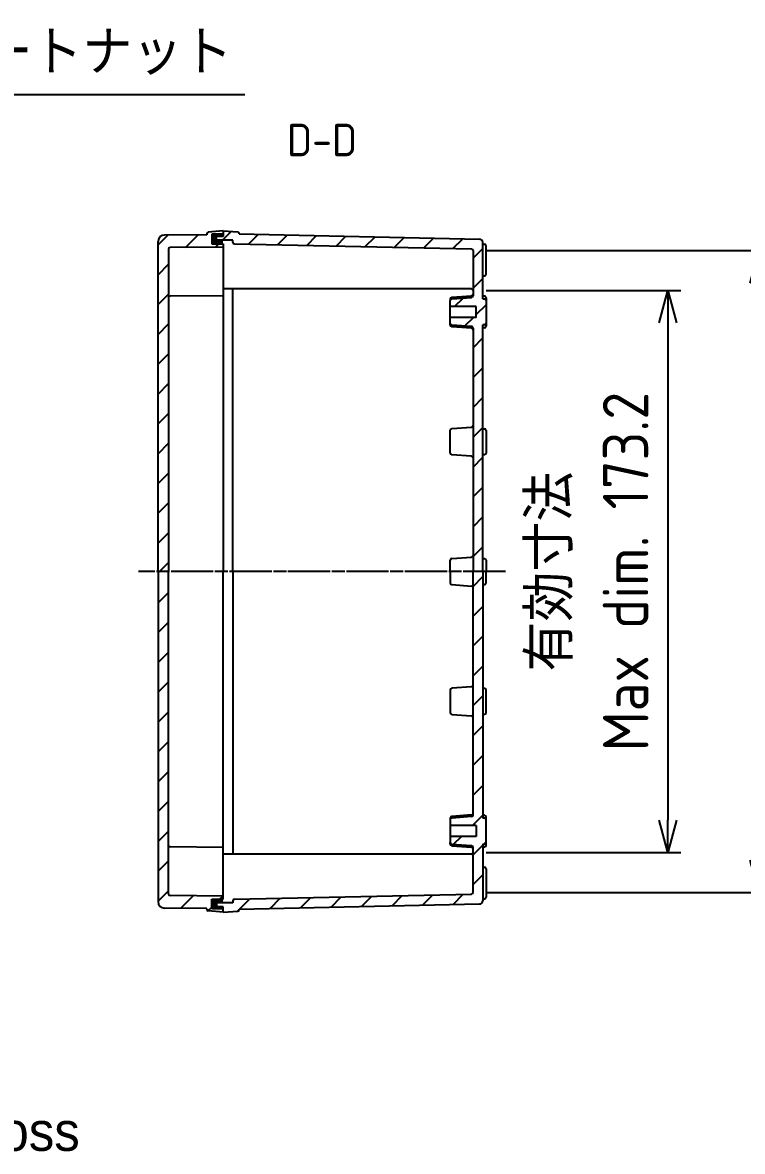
# Model space of a CAD drawing. Header units: millimetres. Extents: x 0 to 3249, y 0 to 1120.
# Drawn here: x 2486.6 to 2708.3, y 381.5 to 729.4 of the extents above; entities that cross this region are included whole.
import ezdxf

# ---------------------------------------------------------------- set-up
doc = ezdxf.new("R2010")
doc.units = ezdxf.units.MM
doc.linetypes.add('AM_ISO08W050', pattern=[18, 12, -1.5, 3, -1.5])
doc.linetypes.add('CENTER', pattern=[2, 1.25, -0.25, 0.25, -0.25])
for name, color, linetype, lineweight in [('AM_10', 7, 'AM_ISO08W050', 50), ('AM_5', 3, 'Continuous', 25), ('AM_7', 4, 'AM_ISO08W050', 25), ('AM_8', 1, 'Continuous', 25), ('ｶﾞｽｹｯﾄ', 5, 'Continuous', 25), ('ﾄｯﾌﾟｶﾊﾞｰ', 7, 'Continuous', 25), ('ﾎﾞﾃﾞｨｰ', 2, 'Continuous', 25)]:
    doc.layers.add(name, color=color, linetype=linetype, lineweight=lineweight)
doc.styles.add('ACISOTS', font='isocp.shx', dxfattribs={"height": 1, "bigfont": 'extfont.shx'})
doc.styles.get("Standard").update_dxf_attribs({"font": 'ISOCP.SHX', "bigfont": 'EXTFONT.SHX'})
doc.styles.add('takachi1', font='MS PGothic.ttf', dxfattribs={"height": 2.5})
doc.dimstyles.new('AM_ISO$0', dxfattribs={"dimtxt": 3.5, "dimasz": 2.5, "dimexe": 1, "dimexo": 1, "dimgap": 1.5, "dimtad": 1, "dimdsep": 46, "dimtxsty": 'STANDARD', "dimblk": 'OPEN30', "dimcen": 0, "dimclrd": 3, "dimclre": 3, "dimclrt": 2, "dimadec": 0, "dimazin": 2, "dimtp": 0.1, "dimtm": 0.1, "dimtfac": 0.71, "dimtmove": 0, "dimatfit": 3, "dimldrblk": 'OPEN30', "dimfxl": 1, "dimlwd": -1, "dimlwe": -1, "dimarcsym": 0})
doc.dimstyles.new('AM_ISO$3', dxfattribs={"dimtxt": 3.5, "dimasz": 2.5, "dimexe": 1, "dimexo": 1, "dimgap": 1.5, "dimtad": 1, "dimtoh": 1, "dimdsep": 46, "dimtxsty": 'STANDARD', "dimblk": 'OPEN30', "dimcen": 0, "dimclrd": 3, "dimclre": 3, "dimclrt": 2, "dimadec": 0, "dimazin": 2, "dimtp": 0.1, "dimtm": 0.1, "dimtfac": 0.71, "dimtofl": 0, "dimtmove": 0, "dimatfit": 0, "dimldrblk": 'OPEN30', "dimfxl": 1, "dimlwd": -1, "dimlwe": -1, "dimarcsym": 0})
pattern_1 = [(45, (-0.3, -20), (-4.596194, 4.596194), [])]

# ---------------------------------------------------------------- blocks, each defined once
blk = doc.blocks.new('_Open30')
at = {"color": 0, "linetype": 'ByBlock', "lineweight": -2}
for p, q in [((-1, 0.268), (0, 0)), ((0, 0), (-1, -0.268)), ((0, 0), (-1, 0))]:
    blk.add_line(p, q, dxfattribs=at)
blk = doc.blocks.new('*D70')
at = {"layer": 'AM_5', "color": 3}
for p, q in [((2629.3, 646.86), (2689.3, 646.86)), ((2685.3, 636.86), (2685.3, 483.66)), ((2629.3, 473.66), (2689.3, 473.66))]:
    blk.add_line(p, q, dxfattribs=at)
at = {"layer": 'Defpoints', "color": 0}
for p in [(2625.3, 646.86), (2625.3, 473.66), (2685.3, 473.66)]:
    blk.add_point(p, dxfattribs=at)
at = {"layer": 'AM_5', "color": 3, "xscale": 10, "yscale": 10, "zscale": 10}
for p, rotation in [((2685.3, 646.86), 90), ((2685.3, 473.66), 270)]:
    blk.add_blockref('_Open30', p, dxfattribs=dict(at, rotation=rotation))
at = {"layer": 'AM_5', "color": 2, "insert": (2660.63, 560.26), "char_height": 14, "attachment_point": 5, "rotation": 90}
blk.add_mtext('有効寸法\\PMax dim. 173.2', dxfattribs=at)
blk = doc.blocks.new('*D71')
at = {"layer": 'AM_5', "color": 3}
for p, q in [((2629.3, 659.18), (2717.3, 659.18)), ((2713.3, 649.18), (2713.3, 471.34)), ((2629.3, 461.34), (2717.3, 461.34))]:
    blk.add_line(p, q, dxfattribs=at)
at = {"layer": 'Defpoints', "color": 0}
for p in [(2625.3, 659.18), (2625.3, 461.34), (2713.3, 461.34)]:
    blk.add_point(p, dxfattribs=at)
at = {"layer": 'AM_5', "color": 3, "xscale": 10, "yscale": 10, "zscale": 10}
for p, rotation in [((2713.3, 659.18), 90), ((2713.3, 461.34), 270)]:
    blk.add_blockref('_Open30', p, dxfattribs=dict(at, rotation=rotation))
at = {"layer": 'AM_5', "color": 2, "insert": (2728.09, 560.26), "char_height": 14, "attachment_point": 5, "rotation": 90}
blk.add_mtext('有効寸法 / Max dim. 197.8', dxfattribs=at)
blk = doc.blocks.new('*S165')
at = {"layer": 'AM_10', "color": 7, "linetype": 'CENTER'}
for p, q in [((2253.3, 685.26), (2253.3, 665.26)), ((2253.3, 435.26), (2253.3, 455.26))]:
    blk.add_line(p, q, dxfattribs=at)
at = {"layer": 'AM_10', "color": 7, "linetype": 'AM_ISO08W050'}
for p, q in [((2263.3, 675.26), (2273.3, 675.26)), ((2263.3, 445.26), (2273.3, 445.26))]:
    blk.add_line(p, q, dxfattribs=at)
at = {"layer": 'AM_10', "color": 1, "linetype": 'CENTER'}
blk.add_line((2253.3, 665.26), (2253.3, 455.26), dxfattribs=at)
at = {"layer": 'AM_10', "color": 7, "linetype": 'Continuous'}
blk.add_trace([(2263.3, 676.58), (2263.3, 673.94), (2253.3, 675.26)], dxfattribs=at)
at = {"layer": 'AM_10', "color": 7, "linetype": 'Continuous', "extrusion": (0, 0, -1)}
blk.add_trace([(-2263.3, 443.94), (-2263.3, 446.58), (-2253.3, 445.26)], dxfattribs=at)
at = {"layer": 'AM_10', "color": 7, "char_height": 10, "attachment_point": 5, "style": 'ACISOTS'}
for s, insert in [('D-D', (2578.8, 693.26)), ('D', (2281.15, 675.26)), ('D', (2281.15, 445.26))]:
    blk.add_mtext(s, dxfattribs=dict(at, insert=insert))
blk = doc.blocks.new('*D73')
at = {"layer": 'AM_5', "color": 3}
for p, q in [((2348.86, 650.89), (2378.41, 707.26)), ((2378.41, 707.26), (2554.98, 707.26))]:
    blk.add_line(p, q, dxfattribs=at)
at = {"layer": 'Defpoints', "color": 0}
for p in [(2344.22, 642.03), (2342.36, 638.49)]:
    blk.add_point(p, dxfattribs=at)
at = {"layer": 'AM_5', "color": 3, "xscale": 10, "yscale": 10, "zscale": 10, "rotation": 242.3384065865702}
blk.add_blockref('_Open30', (2344.22, 642.03), dxfattribs=at)
at = {"layer": 'AM_5', "color": 2, "insert": (2469.69, 720.26), "char_height": 14, "attachment_point": 5}
blk.add_mtext('4-M4インサートナット', dxfattribs=at)
blk = doc.blocks.new('*S166')
at = {"layer": 'AM_10', "color": 7, "linetype": 'CENTER'}
for p, q in [((2253.3, 685.26), (2253.3, 665.26)), ((2253.3, 435.26), (2253.3, 455.26))]:
    blk.add_line(p, q, dxfattribs=at)
at = {"layer": 'AM_10', "color": 7, "linetype": 'AM_ISO08W050'}
for p, q in [((2263.3, 675.26), (2273.3, 675.26)), ((2263.3, 445.26), (2273.3, 445.26))]:
    blk.add_line(p, q, dxfattribs=at)
at = {"layer": 'AM_10', "color": 1, "linetype": 'CENTER'}
blk.add_line((2253.3, 665.26), (2253.3, 455.26), dxfattribs=at)
at = {"layer": 'AM_10', "color": 7, "linetype": 'Continuous'}
blk.add_trace([(2263.3, 676.58), (2263.3, 673.94), (2253.3, 675.26)], dxfattribs=at)
at = {"layer": 'AM_10', "color": 7, "linetype": 'Continuous', "extrusion": (0, 0, -1)}
blk.add_trace([(-2263.3, 443.94), (-2263.3, 446.58), (-2253.3, 445.26)], dxfattribs=at)
at = {"layer": 'AM_10', "color": 7, "char_height": 10, "attachment_point": 5, "style": 'ACISOTS'}
for s, insert in [('D-D', (2578.8, 693.26)), ('D', (2281.15, 675.26)), ('D', (2281.15, 445.26))]:
    blk.add_mtext(s, dxfattribs=dict(at, insert=insert))

msp = doc.modelspace()

# ---------------------------------------------------------------- hatches: boundary and pattern name
at = {"layer": 'AM_8'}
h = msp.add_hatch(dxfattribs=at)
h.set_pattern_fill('_U', color=256, scale=6.5, angle=45, style=0, pattern_type=0)
h.set_pattern_definition(pattern_1)
edge = h.paths.add_edge_path()
edge.add_line((2531.5, 560.259), (2528.3, 560.259))
edge.add_line((2528.3, 560.259), (2528.3, 661.96))
edge.add_arc((2530.3, 661.96), 2, 90.43387, 180, ccw=False)
edge.add_line((2530.285, 663.96), (2543.3, 664.059))
edge.add_line((2543.3, 664.059), (2543.3, 664.357))
edge.add_arc((2543.8, 664.357), 0.5, 95.07961, 180, ccw=False)
edge.add_line((2543.756, 664.855), (2548.3, 665.259))
edge.add_line((2548.3, 665.259), (2548.3, 664.259))
edge.add_line((2548.3, 664.259), (2544.8, 664.259))
edge.add_line((2544.8, 664.259), (2544.8, 661.259))
edge.add_line((2544.8, 661.259), (2548.3, 661.259))
edge.add_line((2548.3, 661.259), (2548.3, 660.259))
edge.add_line((2548.3, 660.259), (2531.996, 660.135))
edge.add_arc((2532, 659.635), 0.5, 90.43387, 180)
edge.add_line((2531.5, 659.635), (2531.5, 560.259))
h = msp.add_hatch(dxfattribs=at)
h.set_pattern_fill('_U', color=256, scale=6.5, angle=45, style=0, pattern_type=0)
h.set_pattern_definition(pattern_1)
edge = h.paths.add_edge_path()
edge.add_line((2625.3, 560.259), (2625.3, 635.293))
edge.add_arc((2624.8, 635.293), 0.5, 360, 445.91438)
edge.add_line((2624.836, 635.792), (2618.764, 636.225))
edge.add_arc((2618.8, 636.724), 0.5, 180, 265.91438, ccw=False)
edge.add_line((2618.3, 636.724), (2618.3, 638.559))
edge.add_line((2618.3, 638.559), (2626.3, 638.559))
edge.add_line((2626.3, 638.559), (2626.3, 641.959))
edge.add_line((2626.3, 641.959), (2618.3, 641.959))
edge.add_line((2618.3, 641.959), (2618.3, 643.793))
edge.add_arc((2618.8, 643.793), 0.5, 94.08562, 180, ccw=False)
edge.add_line((2618.764, 644.292), (2624.836, 644.725))
edge.add_arc((2624.8, 645.224), 0.5, 274.08562, 360)
edge.add_line((2625.3, 645.224), (2625.3, 659.18))
edge.add_arc((2624.8, 659.18), 0.5, 0, 88.76137)
edge.add_line((2624.811, 659.68), (2551.789, 661.259))
edge.add_arc((2551.8, 661.759), 0.5, 180, 268.76137, ccw=False)
edge.add_line((2551.3, 661.759), (2551.3, 662.359))
edge.add_line((2551.3, 662.359), (2546.3, 662.359))
edge.add_line((2546.3, 662.359), (2546.3, 663.559))
edge.add_line((2546.3, 663.559), (2548.3, 663.559))
edge.add_line((2548.3, 663.559), (2548.3, 665.259))
edge.add_line((2548.3, 665.259), (2552.833, 664.956))
edge.add_arc((2552.8, 664.457), 0.5, 0, 86.18593, ccw=False)
edge.add_line((2553.3, 664.457), (2553.3, 664.309))
edge.add_line((2553.3, 664.309), (2627.322, 662.708))
edge.add_arc((2627.3, 661.708), 1, 0, 88.76137, ccw=False)
edge.add_line((2628.3, 661.708), (2628.3, 644.259))
edge.add_line((2628.3, 644.259), (2628.8, 644.259))
edge.add_arc((2628.8, 643.759), 0.5, 0, 90, ccw=False)
edge.add_line((2629.3, 643.759), (2629.3, 636.759))
edge.add_arc((2628.8, 636.759), 0.5, -90, 0, ccw=False)
edge.add_line((2628.8, 636.259), (2628.3, 636.259))
edge.add_line((2628.3, 636.259), (2628.3, 560.259))
edge.add_line((2628.3, 560.259), (2625.3, 560.259))
h = msp.add_hatch(dxfattribs=at)
h.set_pattern_fill('_U', color=256, scale=6.5, angle=45, style=0, pattern_type=0)
h.set_pattern_definition(pattern_1)
edge = h.paths.add_edge_path()
edge.add_line((2531.5, 560.259), (2528.3, 560.259))
edge.add_line((2528.3, 560.259), (2528.3, 458.557))
edge.add_arc((2530.3, 458.557), 2, 180, 269.56613)
edge.add_line((2530.285, 456.557), (2543.3, 456.459))
edge.add_line((2543.3, 456.459), (2543.3, 456.161))
edge.add_arc((2543.8, 456.161), 0.5, 180, 264.92039)
edge.add_line((2543.756, 455.663), (2548.3, 455.259))
edge.add_line((2548.3, 455.259), (2548.3, 456.259))
edge.add_line((2548.3, 456.259), (2544.8, 456.259))
edge.add_line((2544.8, 456.259), (2544.8, 459.259))
edge.add_line((2544.8, 459.259), (2548.3, 459.259))
edge.add_line((2548.3, 459.259), (2548.3, 460.259))
edge.add_line((2548.3, 460.259), (2531.996, 460.382))
edge.add_arc((2532, 460.882), 0.5, 180, 269.56613, ccw=False)
edge.add_line((2531.5, 460.882), (2531.5, 560.259))
h = msp.add_hatch(dxfattribs=at)
h.set_pattern_fill('_U', color=256, scale=6.5, angle=45, style=0, pattern_type=0)
h.set_pattern_definition(pattern_1)
edge = h.paths.add_edge_path()
edge.add_line((2625.3, 560.259), (2625.3, 485.224))
edge.add_arc((2624.8, 485.224), 0.5, -85.91438, 0, ccw=False)
edge.add_line((2624.836, 484.725), (2618.764, 484.292))
edge.add_arc((2618.8, 483.793), 0.5, 94.08562, 180)
edge.add_line((2618.3, 483.793), (2618.3, 481.959))
edge.add_line((2618.3, 481.959), (2626.3, 481.959))
edge.add_line((2626.3, 481.959), (2626.3, 478.559))
edge.add_line((2626.3, 478.559), (2618.3, 478.559))
edge.add_line((2618.3, 478.559), (2618.3, 476.724))
edge.add_arc((2618.8, 476.724), 0.5, 180, 265.91438)
edge.add_line((2618.764, 476.225), (2624.836, 475.792))
edge.add_arc((2624.8, 475.293), 0.5, 0, 85.91438, ccw=False)
edge.add_line((2625.3, 475.293), (2625.3, 461.337))
edge.add_arc((2624.8, 461.337), 0.5, 271.23863, 360, ccw=False)
edge.add_line((2624.811, 460.837), (2551.789, 459.258))
edge.add_arc((2551.8, 458.758), 0.5, 91.23863, 180)
edge.add_line((2551.3, 458.758), (2551.3, 458.159))
edge.add_line((2551.3, 458.159), (2546.3, 458.159))
edge.add_line((2546.3, 458.159), (2546.3, 456.959))
edge.add_line((2546.3, 456.959), (2548.3, 456.959))
edge.add_line((2548.3, 456.959), (2548.3, 455.259))
edge.add_line((2548.3, 455.259), (2552.833, 455.561))
edge.add_arc((2552.8, 456.06), 0.5, 273.81407, 360)
edge.add_line((2553.3, 456.06), (2553.3, 456.209))
edge.add_line((2553.3, 456.209), (2627.322, 457.809))
edge.add_arc((2627.3, 458.809), 1, 271.23863, 360)
edge.add_line((2628.3, 458.809), (2628.3, 476.259))
edge.add_line((2628.3, 476.259), (2628.8, 476.259))
edge.add_arc((2628.8, 476.759), 0.5, 270, 360)
edge.add_line((2629.3, 476.759), (2629.3, 483.759))
edge.add_arc((2628.8, 483.759), 0.5, 360, 450)
edge.add_line((2628.8, 484.259), (2628.3, 484.259))
edge.add_line((2628.3, 484.259), (2628.3, 560.259))
edge.add_line((2628.3, 560.259), (2625.3, 560.259))
at = {"layer": 'ｶﾞｽｹｯﾄ'}
h = msp.add_hatch(color=256, dxfattribs=at)
h.dxf.hatch_style = 1
h.paths.add_polyline_path([(2548.3, 664.259), (2548.3, 663.559), (2546.3, 663.559), (2546.3, 662.359), (2548.3, 662.359), (2548.3, 661.259), (2544.8, 661.259), (2544.8, 664.259)])
h = msp.add_hatch(color=256, dxfattribs=at)
h.dxf.hatch_style = 1
h.paths.add_polyline_path([(2548.3, 456.259), (2548.3, 456.959), (2546.3, 456.959), (2546.3, 458.159), (2548.3, 458.159), (2548.3, 459.259), (2544.8, 459.259), (2544.8, 456.259)])

# ---------------------------------------------------------------- linework, layer by layer
at = {"layer": 'AM_7'}
for p in [(2634.3, 560.259), (2635.3, 560.259)]:
    msp.add_line(p, (2522.3, 560.259), dxfattribs=at)
at = {"layer": 'ﾄｯﾌﾟｶﾊﾞｰ'}
for p, q in [((2548.3, 665.259), (2543.756, 664.855)), ((2548.3, 665.259), (2548.3, 664.259)), ((2528.3, 560.259), (2528.3, 661.96)), ((2543.3, 664.059), (2530.285, 663.96)), ((2543.3, 664.357), (2543.3, 664.059)), ((2548.3, 664.259), (2544.8, 664.259)), ((2544.8, 664.259), (2544.8, 661.259)), ((2544.8, 661.259), (2548.3, 661.259)), ((2548.3, 661.259), (2548.3, 560.259)), ((2531.5, 659.635), (2531.5, 560.259)), ((2548.3, 660.259), (2531.996, 660.135)), ((2548.3, 645.259), (2531.996, 645.135)), ((2528.3, 560.259), (2528.3, 458.557)), ((2531.5, 460.882), (2531.5, 560.259)), ((2548.3, 459.259), (2548.3, 560.259)), ((2548.3, 475.259), (2531.996, 475.382)), ((2548.3, 460.259), (2531.996, 460.382)), ((2544.8, 459.259), (2548.3, 459.259)), ((2544.8, 456.259), (2544.8, 459.259)), ((2543.3, 456.459), (2530.285, 456.557)), ((2543.3, 456.161), (2543.3, 456.459)), ((2548.3, 456.259), (2544.8, 456.259)), ((2548.3, 455.259), (2548.3, 456.259)), ((2548.3, 455.259), (2543.756, 455.663))]:
    msp.add_line(p, q, dxfattribs=at)
for centre, radius, start, end in [((2543.8, 664.357), 0.5, 95.07961, 180), ((2530.3, 661.96), 2, 90.43387, 180), ((2532, 659.635), 0.5, 90.43387, 180), ((2532, 644.635), 0.5, 90.43387, 180), ((2532, 475.882), 0.5, 180, 269.56613), ((2532, 460.882), 0.5, 180, 269.56613), ((2530.3, 458.557), 2, 180, 269.56613), ((2543.8, 456.161), 0.5, 180, 264.92039)]:
    msp.add_arc(centre, radius, start, end, dxfattribs=at)
at = {"layer": 'ﾎﾞﾃﾞｨｰ'}
for p, q in [((2548.3, 665.259), (2548.3, 663.559)), ((2548.3, 665.259), (2552.833, 664.956)), ((2548.3, 663.559), (2546.3, 663.559)), ((2546.3, 662.359), (2546.3, 663.559)), ((2551.3, 662.359), (2546.3, 662.359)), ((2551.3, 661.759), (2551.3, 662.359)), ((2551.789, 661.259), (2624.811, 659.68)), ((2553.3, 664.457), (2553.3, 664.309)), ((2553.3, 664.309), (2627.322, 662.708)), ((2628.3, 644.259), (2628.3, 661.708)), ((2628.3, 661.159), (2628.8, 661.159)), ((2625.3, 659.18), (2625.3, 645.224)), ((2629.3, 651.859), (2629.3, 660.659)), ((2628.3, 651.359), (2628.8, 651.359)), ((2624.8, 647.359), (2548.3, 647.359)), ((2551.3, 560.259), (2551.3, 647.359)), ((2618.3, 644.293), (2618.3, 643.793)), ((2618.3, 636.724), (2618.3, 643.793)), ((2618.764, 644.792), (2624.836, 645.225)), ((2618.764, 644.292), (2624.836, 644.725)), ((2628.8, 645.159), (2628.3, 645.159)), ((2628.3, 644.259), (2628.8, 644.259)), ((2629.3, 644.659), (2629.3, 635.859)), ((2629.3, 643.759), (2629.3, 636.759)), ((2626.3, 641.959), (2618.3, 641.959)), ((2626.3, 638.559), (2626.3, 641.959)), ((2626.3, 638.559), (2618.3, 638.559)), ((2618.3, 636.224), (2618.3, 636.724)), ((2624.836, 635.792), (2618.764, 636.225)), ((2624.836, 635.292), (2618.764, 635.725)), ((2625.3, 635.293), (2625.3, 560.259)), ((2628.3, 560.259), (2628.3, 636.259)), ((2628.8, 636.259), (2628.3, 636.259)), ((2628.8, 635.359), (2628.3, 635.359)), ((2618.3, 596.724), (2618.3, 603.793)), ((2618.764, 604.292), (2624.836, 604.725)), ((2628.3, 604.259), (2628.8, 604.259)), ((2629.3, 603.759), (2629.3, 596.759)), ((2624.836, 595.792), (2618.764, 596.225)), ((2628.8, 596.259), (2628.3, 596.259)), ((2618.3, 560.259), (2618.3, 563.793)), ((2618.764, 564.292), (2624.836, 564.725)), ((2628.3, 564.259), (2628.8, 564.259)), ((2629.3, 563.759), (2629.3, 560.259)), ((2551.3, 560.259), (2551.3, 473.159)), ((2618.3, 560.259), (2618.3, 556.724)), ((2625.3, 485.224), (2625.3, 560.259)), ((2628.3, 560.259), (2628.3, 484.259)), ((2629.3, 556.759), (2629.3, 560.259)), ((2618.764, 556.225), (2624.836, 555.792)), ((2628.3, 556.259), (2628.8, 556.259)), ((2618.3, 523.793), (2618.3, 516.724)), ((2624.836, 524.725), (2618.764, 524.292)), ((2628.8, 524.259), (2628.3, 524.259)), ((2629.3, 516.759), (2629.3, 523.759)), ((2618.764, 516.225), (2624.836, 515.792)), ((2628.3, 516.259), (2628.8, 516.259)), ((2618.3, 484.293), (2618.3, 483.793)), ((2618.3, 483.793), (2618.3, 476.724)), ((2624.836, 485.225), (2618.764, 484.792)), ((2624.836, 484.725), (2618.764, 484.292)), ((2628.8, 485.159), (2628.3, 485.159)), ((2628.8, 484.259), (2628.3, 484.259)), ((2629.3, 475.859), (2629.3, 484.659)), ((2629.3, 476.759), (2629.3, 483.759)), ((2626.3, 481.959), (2618.3, 481.959)), ((2626.3, 481.959), (2626.3, 478.559)), ((2626.3, 478.559), (2618.3, 478.559)), ((2618.3, 476.224), (2618.3, 476.724)), ((2624.8, 473.159), (2548.3, 473.159)), ((2618.764, 476.225), (2624.836, 475.792)), ((2618.764, 475.725), (2624.836, 475.292)), ((2625.3, 461.337), (2625.3, 475.293)), ((2628.3, 476.259), (2628.3, 458.809)), ((2628.3, 476.259), (2628.8, 476.259)), ((2628.8, 475.359), (2628.3, 475.359)), ((2628.3, 469.159), (2628.8, 469.159)), ((2629.3, 468.659), (2629.3, 459.859)), ((2551.789, 459.258), (2624.811, 460.837)), ((2628.3, 459.359), (2628.8, 459.359)), ((2551.3, 458.159), (2546.3, 458.159)), ((2546.3, 458.159), (2546.3, 456.959)), ((2548.3, 456.959), (2546.3, 456.959)), ((2548.3, 455.259), (2548.3, 456.959)), ((2551.3, 458.758), (2551.3, 458.159)), ((2553.3, 456.209), (2627.322, 457.809)), ((2553.3, 456.06), (2553.3, 456.209)), ((2548.3, 455.259), (2552.833, 455.561))]:
    msp.add_line(p, q, dxfattribs=at)
for centre, radius, start, end in [((2552.8, 664.457), 0.5, 0, 86.18593), ((2551.8, 661.759), 0.5, 180, 268.76137), ((2627.3, 661.708), 1, 0, 88.76137), ((2628.8, 660.659), 0.5, 0, 90), ((2624.8, 659.18), 0.5, 0, 88.76137), ((2628.8, 651.859), 0.5, 270, 0), ((2624.8, 646.859), 0.5, 0, 90), ((2618.8, 644.293), 0.5, 94.08562, 180), ((2618.8, 643.793), 0.5, 94.08562, 180), ((2624.8, 645.724), 0.5, 274.08562, 0), ((2624.8, 645.224), 0.5, 274.08562, 0), ((2628.8, 644.659), 0.5, 0, 90), ((2628.8, 643.759), 0.5, 0, 90), ((2618.8, 636.724), 0.5, 180, 265.91438), ((2628.8, 636.759), 0.5, 270, 0), ((2618.8, 636.224), 0.5, 180, 265.91438), ((2624.8, 635.293), 0.5, 0, 85.91438), ((2624.8, 634.793), 0.5, 0, 85.91438), ((2628.8, 635.859), 0.5, 270, 0), ((2618.8, 603.793), 0.5, 94.08562, 180), ((2624.8, 605.224), 0.5, 274.08562, 0), ((2628.8, 603.759), 0.5, 0, 90), ((2618.8, 596.724), 0.5, 180, 265.91438), ((2624.8, 595.293), 0.5, 0, 85.91438), ((2628.8, 596.759), 0.5, 270, 0), ((2618.8, 563.793), 0.5, 94.08562, 180), ((2624.8, 565.224), 0.5, 274.08562, 0), ((2628.8, 563.759), 0.5, 0, 90), ((2618.8, 556.724), 0.5, 180, 265.91438), ((2628.8, 556.759), 0.5, 270, 0), ((2624.8, 555.293), 0.5, 0, 85.91438), ((2618.8, 523.793), 0.5, 94.08562, 180), ((2624.8, 525.224), 0.5, 274.08562, 0), ((2628.8, 523.759), 0.5, 0, 90), ((2618.8, 516.724), 0.5, 180, 265.91438), ((2624.8, 515.293), 0.5, 0, 85.91438), ((2628.8, 516.759), 0.5, 270, 0), ((2618.8, 484.293), 0.5, 94.08562, 180), ((2618.8, 483.793), 0.5, 94.08562, 180), ((2624.8, 485.724), 0.5, 274.08562, 0), ((2624.8, 485.224), 0.5, 274.08562, 0), ((2628.8, 484.659), 0.5, 0, 90), ((2628.8, 483.759), 0.5, 0, 90), ((2618.8, 476.724), 0.5, 180, 265.91438), ((2628.8, 476.759), 0.5, 270, 0), ((2618.8, 476.224), 0.5, 180, 265.91438), ((2624.8, 473.659), 0.5, 270, 0), ((2624.8, 475.293), 0.5, 0, 85.91438), ((2624.8, 474.793), 0.5, 0, 85.91438), ((2628.8, 475.859), 0.5, 270, 0), ((2628.8, 468.659), 0.5, 0, 90), ((2551.8, 458.758), 0.5, 91.23863, 180), ((2624.8, 461.337), 0.5, 271.23863, 0), ((2628.8, 459.859), 0.5, 270, 0), ((2552.8, 456.06), 0.5, 273.81407, 0), ((2627.3, 458.809), 1, 271.23863, 0)]:
    msp.add_arc(centre, radius, start, end, dxfattribs=at)

# ---------------------------------------------------------------- block references
at = {"layer": 'AM_10'}
for name in ['*S165', '*S166']:
    msp.add_blockref(name, (0, 0), dxfattribs=at)

# ---------------------------------------------------------------- texts
at = {"layer": 'AM_5', "color": 2, "insert": (2365.433, 393.71), "char_height": 12, "attachment_point": 1, "style": 'takachi1'}
msp.add_mtext_dynamic_manual_height_columns('Inner diameter boss', width=148.00596, gutter_width=12.5, heights=[0], dxfattribs=at)

# ---------------------------------------------------------------- dimensions: what is measured, and where the dimension line sits
at = {"layer": 'AM_5'}
dim = msp.add_diameter_dim_2p(p1=(2342.365, 638.49), p2=(2344.222, 642.033), text='4-M4インサートナット', dimstyle='AM_ISO$3', override={"dimscale": 4}, dxfattribs=at)
dim.commit()
dim.dimension.update_dxf_attribs({"geometry": '*D73', "text_midpoint": (2469.693, 707.259), "dimtype": 163})
dim = msp.add_linear_dim(base=(2713.3, 461.337), p1=(2625.3, 659.18), p2=(2625.3, 461.337), angle=90, text='有効寸法 / Max dim. <>', dimstyle='AM_ISO$0', override={"dimscale": 4, "dimdec": 1, "dimtmove": 2}, dxfattribs=at)
dim.commit()
dim.dimension.update_dxf_attribs({"geometry": '*D71', "text_midpoint": (2728.085, 560.259), "dimtype": 160})
dim = msp.add_linear_dim(base=(2685.3, 473.659), p1=(2625.3, 646.859), p2=(2625.3, 473.659), angle=90, text='有効寸法\\PMax dim. <>', dimstyle='AM_ISO$0', override={"dimscale": 4, "dimdec": 1}, dxfattribs=at)
dim.commit()
dim.dimension.update_dxf_attribs({"geometry": '*D70', "text_midpoint": (2660.632, 560.259)})

doc.saveas('drawing.dxf')
